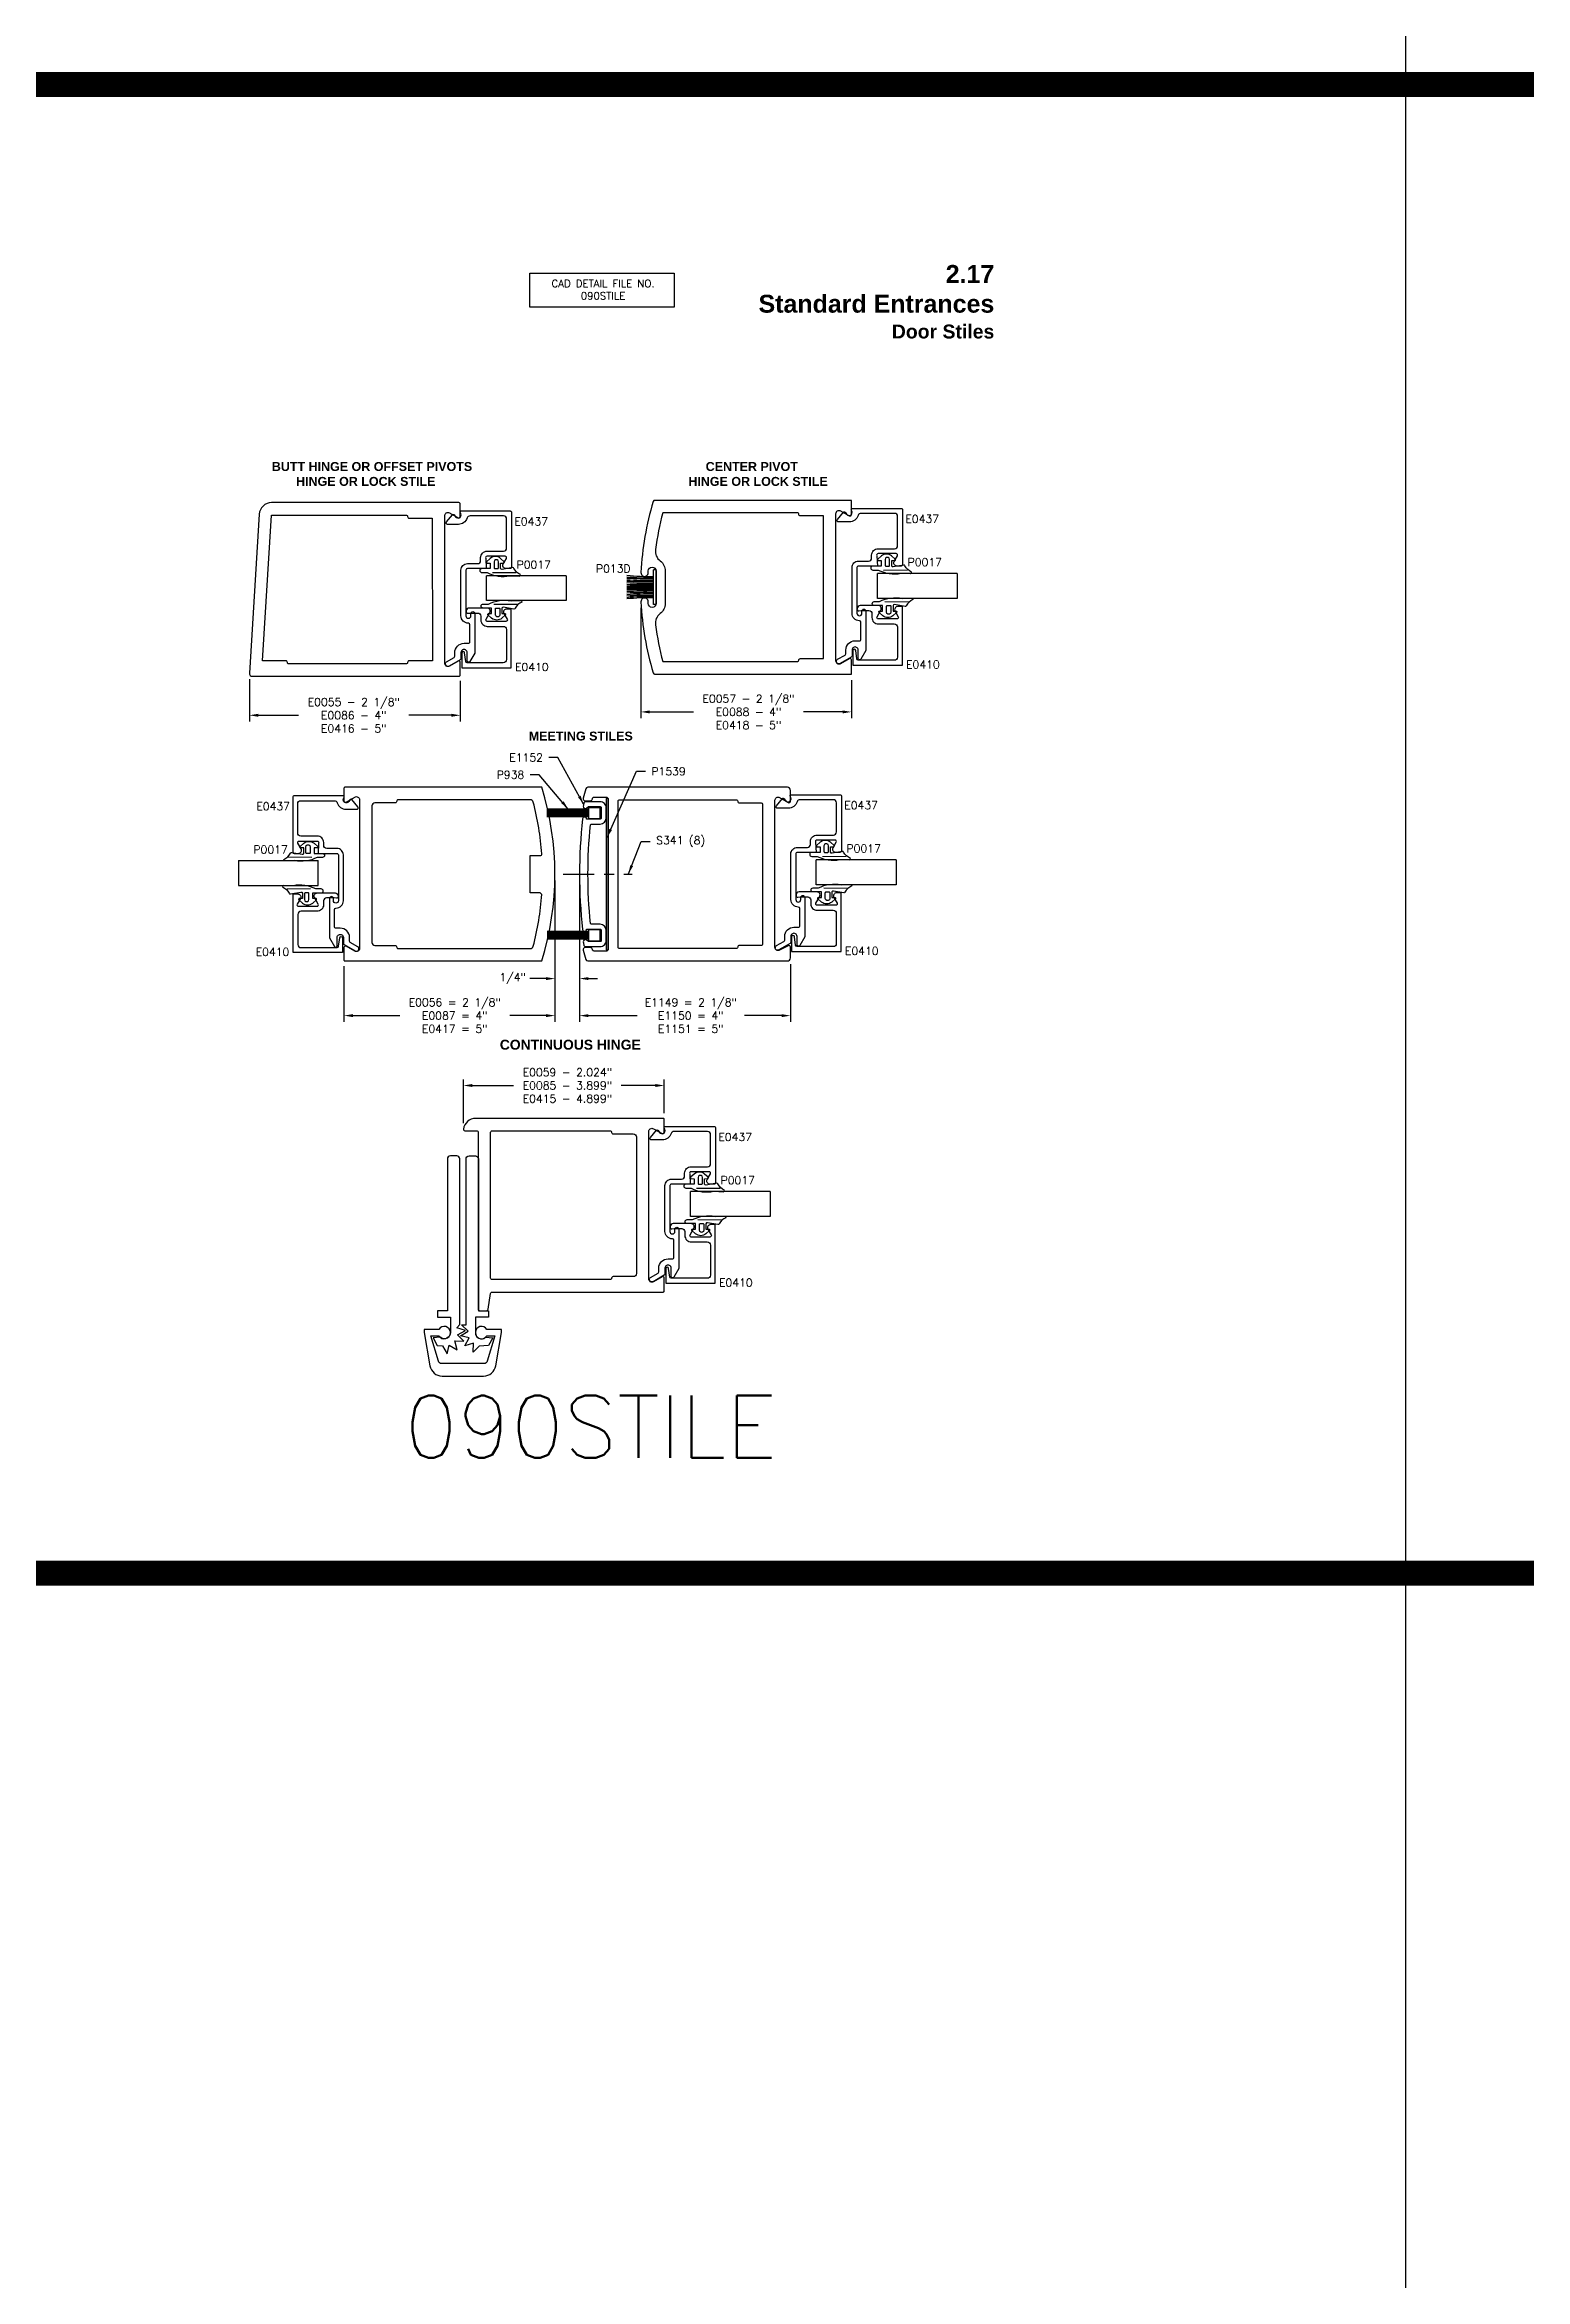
# Model space of a CAD drawing. Extents: x 0 to 130, y 0 to 90.
# Drawn here: x 93.2 to 108.12, y 22.76 to 45.28 of the extents above; entities that cross this region are included whole.
import ezdxf

# ---------------------------------------------------------------- set-up
doc = ezdxf.new("R2010")
doc.units = 0
doc.header["$MEASUREMENT"] = 0
doc.header["$PDMODE"] = 3
doc.linetypes.add('CENTER', pattern=[2, 1.25, -0.25, 0.25, -0.25])
doc.layers.get('0').update_dxf_attribs({"linetype": 'CONTINUOUS'})
doc.layers.get('DEFPOINTS').update_dxf_attribs({"linetype": 'CONTINUOUS'})
for name, color, linetype in [('R-ANNO-DIMS', 3, 'CONTINUOUS'), ('R-ANNO-TEXT', 6, 'CONTINUOUS'), ('R-DET1', 4, 'CONTINUOUS'), ('R-DET2', 2, 'CONTINUOUS'), ('R-DET3', 5, 'CONTINUOUS'), ('R-OTLN', 1, 'CONTINUOUS'), ('R-PAT1', 5, 'CONTINUOUS'), ('TITLE', 7, 'CONTINUOUS')]:
    doc.layers.add(name, color=color, linetype=linetype)
doc.styles.get("Standard").update_dxf_attribs({"font": 'simplex'})
doc.dimstyles.new('1X', dxfattribs={"dimscale": 0, "dimtxt": 0.08, "dimasz": 0.09, "dimexe": 0.062, "dimexo": 0.062, "dimgap": 0.045, "dimtad": 0, "dimdec": 4, "dimzin": 4, "dimtxsty": 'STANDARD', "dimcen": 0, "dimazin": 3, "dimtp": 0.02, "dimtfac": 1, "dimtdec": 4, "dimtofl": 0, "dimtmove": 0, "dimatfit": 3, "dimtolj": 1, "dimtzin": 4})

# ---------------------------------------------------------------- blocks, each defined once
blk = doc.blocks.new('*D121')
at = {"layer": 'DEFPOINTS', "color": 0}
for p in [(95.262, 38.948), (97.387, 38.931), (97.387, 38.523)]:
    blk.add_point(p, dxfattribs=at)
at = {"layer": 'R-ANNO-DIMS', "color": 0}
for p, q in [((95.262, 38.886), (95.262, 38.461)), ((97.387, 38.869), (97.387, 38.461)), ((95.352, 38.523), (95.758, 38.523)), ((97.297, 38.523), (96.869, 38.523))]:
    blk.add_line(p, q, dxfattribs=at)
for points in [[(95.352, 38.538), (95.352, 38.508), (95.262, 38.523)], [(97.297, 38.538), (97.297, 38.508), (97.387, 38.523)]]:
    blk.add_solid(points, dxfattribs=at)
at = {"layer": 'R-ANNO-DIMS', "color": 0, "insert": (96.314, 38.523), "char_height": 0.08, "attachment_point": 5}
blk.add_mtext('\\A1;E0055 - 2 1/8"\\PE0086 - 4"\\PE0416 - 5"', dxfattribs=at)
blk = doc.blocks.new('*D122')
at = {"layer": 'DEFPOINTS', "color": 0}
for p in [(97.418, 34.793), (99.442, 34.452), (97.418, 34.352)]:
    blk.add_point(p, dxfattribs=at)
at = {"layer": 'R-ANNO-DIMS', "color": 0}
for p, q in [((97.418, 34.414), (97.418, 34.855)), ((97.508, 34.793), (97.924, 34.793)), ((99.352, 34.793), (99.009, 34.793)), ((99.442, 34.514), (99.442, 34.855))]:
    blk.add_line(p, q, dxfattribs=at)
for points in [[(97.508, 34.808), (97.508, 34.778), (97.418, 34.793)], [(99.352, 34.808), (99.352, 34.778), (99.442, 34.793)]]:
    blk.add_solid(points, dxfattribs=at)
at = {"layer": 'R-ANNO-DIMS', "color": 0, "insert": (98.466, 34.793), "char_height": 0.08, "attachment_point": 5}
blk.add_mtext('\\A1;E0059 - 2.024"\\PE0085 - 3.899"\\PE0415 - 4.899"', dxfattribs=at)
blk = doc.blocks.new('*D123')
at = {"layer": 'DEFPOINTS', "color": 0}
for p in [(99.206, 39.667), (101.328, 38.939), (101.328, 38.557)]:
    blk.add_point(p, dxfattribs=at)
at = {"layer": 'R-ANNO-DIMS', "color": 0}
for p, q in [((99.206, 39.605), (99.206, 38.495)), ((101.328, 38.877), (101.328, 38.495)), ((99.296, 38.557), (99.735, 38.557)), ((101.238, 38.557), (100.846, 38.557))]:
    blk.add_line(p, q, dxfattribs=at)
for points in [[(99.296, 38.572), (99.296, 38.542), (99.206, 38.557)], [(101.238, 38.572), (101.238, 38.542), (101.328, 38.557)]]:
    blk.add_solid(points, dxfattribs=at)
at = {"layer": 'R-ANNO-DIMS', "color": 0, "insert": (100.291, 38.557), "char_height": 0.08, "attachment_point": 5}
blk.add_mtext('\\A1;E0057 - 2 1/8"\\PE0088 - 4"\\PE0418 - 5"', dxfattribs=at)
blk = doc.blocks.new('PILE')
for p, q in [((-14.032, 6.186), (-14.45, 6.186)), ((-14.032, 6.176), (-14.45, 6.176)), ((-14.032, 6.166), (-14.45, 6.166)), ((-14.032, 6.156), (-14.45, 6.156)), ((-14.032, 6.146), (-14.45, 6.146)), ((-14.032, 6.136), (-14.45, 6.136)), ((-14.032, 6.126), (-14.45, 6.126)), ((-14.032, 6.116), (-14.45, 6.116)), ((-14.032, 6.106), (-14.45, 6.106)), ((-14.032, 6.089), (-14.032, 6.203)), ((-14.032, 6.203), (-13.918, 6.203)), ((-14.032, 6.089), (-13.918, 6.089)), ((-13.918, 6.089), (-13.918, 6.203))]:
    blk.add_line(p, q)
blk = doc.blocks.new('*D124')
at = {"layer": 'DEFPOINTS', "color": 0}
for p in [(98.588, 36.922), (100.713, 36.078), (98.588, 35.497)]:
    blk.add_point(p, dxfattribs=at)
at = {"layer": 'R-ANNO-DIMS', "color": 0}
for p, q in [((98.588, 36.86), (98.588, 35.435)), ((100.713, 36.016), (100.713, 35.435)), ((98.678, 35.497), (99.169, 35.497)), ((100.623, 35.497), (100.249, 35.497))]:
    blk.add_line(p, q, dxfattribs=at)
for points in [[(98.678, 35.512), (98.678, 35.482), (98.588, 35.497)], [(100.623, 35.512), (100.623, 35.482), (100.713, 35.497)]]:
    blk.add_solid(points, dxfattribs=at)
at = {"layer": 'R-ANNO-DIMS', "color": 0, "insert": (99.709, 35.497), "char_height": 0.08, "attachment_point": 5}
blk.add_mtext('\\A1;E1149 = 2 1/8"\\PE1150 = 4"\\PE1151 = 5"', dxfattribs=at)
blk = doc.blocks.new('*D125')
at = {"layer": 'DEFPOINTS', "color": 0}
for p in [(98.34, 36.922), (96.215, 36.057), (98.34, 35.497)]:
    blk.add_point(p, dxfattribs=at)
at = {"layer": 'R-ANNO-DIMS', "color": 0}
for p, q in [((98.34, 36.86), (98.34, 35.435)), ((96.215, 35.995), (96.215, 35.435)), ((96.305, 35.497), (96.776, 35.497)), ((98.25, 35.497), (97.887, 35.497))]:
    blk.add_line(p, q, dxfattribs=at)
for points in [[(96.305, 35.512), (96.305, 35.482), (96.215, 35.497)], [(98.25, 35.512), (98.25, 35.482), (98.34, 35.497)]]:
    blk.add_solid(points, dxfattribs=at)
at = {"layer": 'R-ANNO-DIMS', "color": 0, "insert": (97.331, 35.497), "char_height": 0.08, "attachment_point": 5}
blk.add_mtext('\\A1;E0056 = 2 1/8"\\PE0087 = 4"\\PE0417 = 5"', dxfattribs=at)
blk = doc.blocks.new('*D126')
at = {"layer": 'DEFPOINTS', "color": 0}
for p in [(98.34, 36.922), (98.588, 36.922), (98.34, 35.87)]:
    blk.add_point(p, dxfattribs=at)
at = {"layer": 'R-ANNO-DIMS', "color": 0}
for p, q in [((98.34, 36.86), (98.34, 35.808)), ((98.588, 36.86), (98.588, 35.808)), ((98.25, 35.87), (98.086, 35.87)), ((98.678, 35.87), (98.768, 35.87))]:
    blk.add_line(p, q, dxfattribs=at)
for points in [[(98.25, 35.885), (98.25, 35.855), (98.34, 35.87)], [(98.678, 35.885), (98.678, 35.855), (98.588, 35.87)]]:
    blk.add_solid(points, dxfattribs=at)
at = {"layer": 'R-ANNO-DIMS', "color": 0, "insert": (97.915, 35.87), "char_height": 0.08, "attachment_point": 5}
blk.add_mtext('\\A1;1/4"', dxfattribs=at)
blk = doc.blocks.new('HINGE')
at = {"layer": 'R-DET3'}
for points in [[(-0.55, -0.213), (-0.527, -0.125), (-0.449, -0.172), (-0.473, -0.084), (-0.382, -0.087), (-0.445, -0.021), (-0.364, 0.021), (-0.452, 0.047), (-0.422, 0.081), (-0.422, 1.75, 0.414214), (-0.453, 1.781), (-0.516, 1.781, 0.414214), (-0.547, 1.75), (-0.547, 0.219), (-0.647, 0.219), (-0.647, 0.156), (-0.516, 0.156), (-0.516, 0, -0.642637), (-0.619, -0.047), (-0.691, -0.052), (-0.649, -0.13), (-0.595, -0.134)], [(-0.327, -0.053), (-0.415, -0.032), (-0.337, 0.014), (-0.404, 0.077), (-0.359, 0.078), (-0.359, 1.75, -0.414214), (-0.328, 1.781), (-0.265, 1.781, -0.414214), (-0.234, 1.75), (-0.234, 0.219), (-0.134, 0.219), (-0.134, 0.156), (-0.265, 0.156), (-0.265, 0, 0.642637), (-0.162, -0.047), (-0.09, -0.052), (-0.132, -0.13), (-0.225, -0.137), (-0.286, -0.198), (-0.285, -0.107), (-0.372, -0.132)], [(-0.182, -0.438, 0.36397), (-0.059, -0.334), (0, 0), (0, 0.031), (-0.148, 0.031, 3.766779), (-0.148, -0.031), (-0.067, -0.031), (-0.145, -0.287, -0.36397), (-0.176, -0.312), (-0.605, -0.312, -0.36397), (-0.636, -0.287), (-0.714, -0.031), (-0.633, -0.031, 3.766779), (-0.633, 0.031), (-0.781, 0.031), (-0.781, 0), (-0.722, -0.334, 0.36397), (-0.599, -0.438)]]:
    blk.add_lwpolyline(points, format="xyb", close=True, dxfattribs=at)
blk = doc.blocks.new('S')
at = {"layer": 'R-DET2'}
for p, q in [((4.542, 7.201), (4.542, 8.004)), ((4.542, 8.004), (4.792, 8.004)), ((4.792, 7.201), (4.792, 8.004)), ((4.792, 7.201), (4.542, 7.201))]:
    blk.add_line(p, q, dxfattribs=at)
blk = doc.blocks.new('GLASS')
at = {"layer": 'R-DET2'}
blk.add_blockref('S', (-4.542, -7.201), dxfattribs=at)
blk = doc.blocks.new('QUARTER_INCH_GLASS')
at = {"layer": 'R-DET2'}
blk.add_blockref('GLASS', (0, 0), dxfattribs=at)
blk = doc.blocks.new('1-4_P0017')
at = {"layer": 'R-DET2'}
for points in [[(-0.127, 0.093), (-0.131, 0.191, -0.280474), (-0.115, 0.201, 0.169063), (-0.053, 0.132, -0.378809), (-0.045, 0.121), (-0.064, 0.016, 0.346242), (-0.054, 0), (0, 0), (0.001, 0.03, -0.608656), (0.014, 0.036), (0.047, -0.001, -0.378617), (0.047, -0.104), (0.014, -0.141, -0.608656), (0.001, -0.135), (0, -0.105), (-0.055, -0.105), (-0.055, -0.19, -1), (-0.095, -0.19), (-0.095, -0.135, -0.175364)], [(0.032, -0.051, -0.341999), (0.012, -0.066), (-0.047, -0.066, -0.414214), (-0.055, -0.058), (-0.055, -0.029, -0.414214), (-0.047, -0.021), (0.012, -0.021, -0.341999), (0.032, -0.036, -0.127017)]]:
    blk.add_lwpolyline(points, format="xyb", close=True, dxfattribs=at)
blk.add_lwpolyline([(-0.095, -0.082), (-0.094, 0.158)], dxfattribs=at)
blk = doc.blocks.new('P013D')
at = {"layer": 'R-DET2'}
for p, q in [((99.794, 80.417), (99.794, 80.767)), ((99.819, 80.767), (99.794, 80.767)), ((99.819, 80.417), (99.819, 80.767)), ((99.794, 80.592), (99.523, 80.592)), ((99.819, 80.417), (99.794, 80.417))]:
    blk.add_line(p, q, dxfattribs=at)
for centre, radius, start, end in [((99.737, 82.669), 1.969, 263.7672, 271.6641), ((99.737, 82.655), 1.969, 263.7672, 271.6641), ((99.724, 83.337), 2.661, 265.6666, 271.5038), ((99.724, 83.321), 2.661, 265.6666, 271.5038), ((99.713, 84.3), 3.652, 267.018, 271.2698), ((99.713, 84.285), 3.652, 267.018, 271.2698), ((99.668, 85.506), 4.887, 268.3019, 271.4785), ((99.656, 89.35), 8.744, 269.1302, 270.9054), ((99.656, 71.835), 8.744, 89.0946, 90.8698), ((99.668, 75.679), 4.887, 88.5215, 91.6981), ((99.713, 76.9), 3.652, 88.7302, 92.982), ((99.713, 76.885), 3.652, 88.7302, 92.982), ((99.724, 77.863), 2.661, 88.4962, 94.3334), ((99.724, 77.848), 2.661, 88.4962, 94.3334), ((99.737, 78.529), 1.969, 88.3359, 96.2328), ((99.737, 78.516), 1.969, 88.3359, 96.2328)]:
    blk.add_arc(centre, radius, start, end, dxfattribs=at)

msp = doc.modelspace()

# ---------------------------------------------------------------- linework, layer by layer
at = {"layer": 'R-ANNO-TEXT'}
msp.add_lwpolyline([(98.0884556, 42.9763397), (99.5399355, 42.9763397), (99.5399355, 42.6342768), (98.0884556, 42.6342768)], close=True, dxfattribs=at)
at = {"layer": 'R-DET1'}
for points in [[(97.3934701, 39.5253478), (97.3934701, 39.9863516, -0.4142135624), (97.4584701, 40.0513516), (97.5604831, 40.0513516, 0.4142135624), (97.5914831, 40.0823516), (97.5914831, 40.1113516, -0.4142135624), (97.6564831, 40.1763516), (97.8224691, 40.1763516, 0.4142135624), (97.8534691, 40.2073516), (97.8534691, 40.5013466, 0.4142135624), (97.8224691, 40.5323466), (97.4854288, 40.5323466, 0.3256627349), (97.4559204, 40.5108469, -0.3256627349), (97.3673952, 40.4463476), (97.2590155, 40.4463476, -0.6370702608), (97.2475248, 40.4709894), (97.3084779, 40.5436305, -0.4779725156), (97.3240384, 40.5433336), (97.3396193, 40.5232569, 0.8690679817), (97.3928955, 40.553768), (97.3869522, 40.5686383, -0.5305087646), (97.396238, 40.5823496), (97.8884721, 40.5823496, -0.4142135624), (97.9034721, 40.5673496), (97.9034721, 40.0163476, -0.4142135624), (97.8884721, 40.0013476), (97.8459748, 40.0013476, -0.5773590294), (97.8191284, 40.0478483), (97.8514613, 40.1038473, 0.5773590294), (97.8384712, 40.1263476), (97.6564841, 40.1263476, 0.5773411719), (97.6434935, 40.103848), (97.6489765, 40.0013476), (97.4584691, 40.0013476, 0.4142135624), (97.4434691, 39.9863476), (97.4434691, 39.5253502, 1), (97.4934721, 39.5253502), (97.4934721, 39.5473533, -1), (97.5334691, 39.5473533), (97.5334691, 39.1503502), (97.4834606, 39.0637309, -0.7673308308), (97.4554701, 39.0712308), (97.4554701, 39.1548809, 1.0057039516), (97.3934721, 39.1552325), (97.3934701, 39.0962322, -0.2679461651), (97.3859697, 39.0832422), (97.2739673, 39.0185811, -0.9999753426), (97.2489686, 39.0618798), (97.3239705, 39.1051847, 0.2679423533), (97.3314701, 39.1181749), (97.3314701, 39.1552353, -0.4142135624), (97.4244701, 39.2482353), (97.4684701, 39.2482353, 0.4142135624), (97.4834701, 39.2632347), (97.4834701, 39.4353487, 0.4142119352), (97.4684702, 39.4503487, -0.4142119352), (97.3934691, 39.5253502)], [(101.3331447, 39.5504324), (101.3331447, 40.0114362, -0.4142135624), (101.3981447, 40.0764362), (101.5001577, 40.0764362, 0.4142135624), (101.5311577, 40.1074362), (101.5311577, 40.1364362, -0.4142135624), (101.5961577, 40.2014362), (101.7621437, 40.2014362, 0.4142135624), (101.7931437, 40.2324362), (101.7931437, 40.5264312, 0.4142135624), (101.7621437, 40.5574312), (101.4251033, 40.5574312, 0.3256627349), (101.3955949, 40.5359315, -0.3256627349), (101.3070697, 40.4714322), (101.19869, 40.4714322, -0.6370702608), (101.1871994, 40.496074), (101.2481524, 40.5687151, -0.4779725156), (101.2637129, 40.5684182), (101.2792939, 40.5483415, 0.8690679817), (101.33257, 40.5788526), (101.3266268, 40.5937229, -0.5305087646), (101.3359126, 40.6074342), (101.8281467, 40.6074342, -0.4142135624), (101.8431467, 40.5924342), (101.8431467, 40.0414322, -0.4142135624), (101.8281467, 40.0264322), (101.7856493, 40.0264322, -0.5773590294), (101.7588029, 40.0729329), (101.7911359, 40.1289319, 0.5773590294), (101.7781457, 40.1514322), (101.5961586, 40.1514322, 0.5773411719), (101.5831681, 40.1289326), (101.588651, 40.0264322), (101.3981437, 40.0264322, 0.4142135624), (101.3831437, 40.0114322), (101.3831437, 39.5504348, 1), (101.4331467, 39.5504348), (101.4331467, 39.5724379, -1), (101.4731437, 39.5724379), (101.4731437, 39.1754348), (101.4231351, 39.0888155, -0.7673308308), (101.3951447, 39.0963154), (101.3951447, 39.1799655, 1.0057039516), (101.3331467, 39.1803171), (101.3331446, 39.1213168, -0.2679461651), (101.3256443, 39.1083268), (101.2136418, 39.0436657, -0.9999753426), (101.1886432, 39.0869644), (101.263645, 39.1302693, 0.2679423533), (101.2711447, 39.1432595), (101.2711447, 39.1803199, -0.4142135624), (101.3641447, 39.2733199), (101.4081447, 39.2733199, 0.4142135624), (101.4231447, 39.2883193), (101.4231447, 39.4604333, 0.4142119352), (101.4081448, 39.4754333, -0.4142119352), (101.3331437, 39.5504348)], [(101.3855506, 39.5902582, 0.4559911352), (101.402651, 39.5754062), (101.4255505, 39.5786422), (101.5025893, 39.5786442, -0.4142135624), (101.5335893, 39.5476442), (101.5335891, 39.5088322, 0.4157347224), (101.5987374, 39.4436432), (101.7595506, 39.4436422, -0.4142135624), (101.7905506, 39.4126422), (101.7905506, 39.1086452, -0.4142135624), (101.7595506, 39.0776452), (101.395844, 39.0776422, -0.3788668862), (101.3809558, 39.0908142), (101.3704384, 39.1764712, 0.9407073484), (101.3405504, 39.1746432), (101.3405505, 39.0276442), (101.8405505, 39.0276442), (101.8405505, 39.6186436), (101.7932439, 39.6186452, 0.5773503096), (101.7663971, 39.5721452), (101.7987289, 39.5161432, -0.5773499476), (101.7857385, 39.4936432), (101.598589, 39.4936432, -0.5773500587), (101.5855986, 39.5161432), (101.6237038, 39.5821432, 0.5773539269), (101.5968571, 39.6286437), (101.4165507, 39.6286436, 0.4142112814), (101.3855506, 39.5976436), (101.3855506, 39.5902582)], [(97.445876, 39.5651736, 0.4559911352), (97.4629764, 39.5503216), (97.4858759, 39.5535576), (97.5629147, 39.5535596, -0.4142135624), (97.5939147, 39.5225596), (97.5939145, 39.4837476, 0.4157347224), (97.6590628, 39.4185586), (97.8198761, 39.4185576, -0.4142135624), (97.8508761, 39.3875576), (97.8508761, 39.0835606, -0.4142135624), (97.8198761, 39.0525606), (97.4561694, 39.0525576, -0.3788668862), (97.4412812, 39.0657296), (97.4307638, 39.1513866, 0.9407073484), (97.4008758, 39.1495586), (97.4008759, 39.0025596), (97.9008759, 39.0025596), (97.9008759, 39.593559), (97.8535694, 39.5935606, 0.5773503096), (97.8267226, 39.5470606), (97.8590543, 39.4910586, -0.5773499476), (97.846064, 39.4685586), (97.6589144, 39.4685586, -0.5773500587), (97.645924, 39.4910586), (97.6840292, 39.5570586, 0.5773539269), (97.6571825, 39.6035591), (97.4768761, 39.603559, 0.4142112814), (97.445876, 39.572559), (97.445876, 39.5651736)], [(96.2088573, 36.6550916), (96.2088573, 37.1160955, 0.4142135624), (96.1438573, 37.1810955), (96.0418443, 37.1810955, -0.4142135624), (96.0108443, 37.2120955), (96.0108443, 37.2410955, 0.4142135624), (95.9458443, 37.3060955), (95.7798583, 37.3060955, -0.4142135624), (95.7488583, 37.3370955), (95.7488583, 37.6310905, -0.4142135624), (95.7798583, 37.6620905), (96.1168987, 37.6620905, -0.3256627349), (96.146407, 37.6405907, 0.3256627349), (96.2349322, 37.5760915), (96.3433119, 37.5760915, 0.6370702608), (96.3548026, 37.6007333), (96.2938495, 37.6733743, 0.4779725156), (96.278289, 37.6730774), (96.2627081, 37.6530007, -0.8690679817), (96.2094319, 37.6835118), (96.2153752, 37.6983821, 0.5305087646), (96.2060894, 37.7120935), (95.7138553, 37.7120935, 0.4142135624), (95.6988553, 37.6970935), (95.6988553, 37.1460915, 0.4142135624), (95.7138553, 37.1310915), (95.7563526, 37.1310915, 0.5773590294), (95.783199, 37.1775922), (95.7508661, 37.2335911, -0.5773590294), (95.7638562, 37.2560915), (95.9458433, 37.2560915, -0.5773411719), (95.9588339, 37.2335918), (95.9533509, 37.1310915), (96.1438583, 37.1310915, -0.4142135624), (96.1588583, 37.1160915), (96.1588583, 36.6550941, -1), (96.1088553, 36.6550941), (96.1088553, 36.6770972, 1), (96.0688583, 36.6770972), (96.0688583, 36.2800941), (96.1188668, 36.1934748, 0.7673308308), (96.1468573, 36.2009746), (96.1468573, 36.2846247, -1.0057039516), (96.2088553, 36.2849764), (96.2088573, 36.2259761, 0.2679461651), (96.2163577, 36.212986), (96.3283602, 36.1483249, 0.9999753426), (96.3533588, 36.1916237), (96.2783569, 36.2349285, -0.2679423533), (96.2708573, 36.2479187), (96.2708573, 36.2849792, 0.4142135624), (96.1778573, 36.3779792), (96.1338573, 36.3779792, -0.4142135624), (96.1188573, 36.3929786), (96.1188573, 36.5650926, -0.4142119352), (96.1338572, 36.5800926, 0.4142119352), (96.2088583, 36.6550941)], [(100.7170019, 36.6653584), (100.7170019, 37.1263623, -0.4142135624), (100.7820019, 37.1913623), (100.8840149, 37.1913623, 0.4142135624), (100.9150149, 37.2223623), (100.9150149, 37.2513623, -0.4142135624), (100.9800149, 37.3163623), (101.1460009, 37.3163623, 0.4142135624), (101.1770009, 37.3473623), (101.1770009, 37.6413573, 0.4142135624), (101.1460009, 37.6723573), (100.8089605, 37.6723573, 0.3256627349), (100.7794521, 37.6508575, -0.3256627349), (100.6909269, 37.5863583), (100.5825472, 37.5863583, -0.6370702608), (100.5710566, 37.6110001), (100.6320096, 37.6836411, -0.4779725156), (100.6475701, 37.6833442), (100.6631511, 37.6632675, 0.8690679817), (100.7164272, 37.6937787), (100.7104839, 37.708649, -0.5305087646), (100.7197698, 37.7223603), (101.2120039, 37.7223603, -0.4142135624), (101.2270039, 37.7073603), (101.2270039, 37.1563583, -0.4142135624), (101.2120039, 37.1413583), (101.1695065, 37.1413583, -0.5773590294), (101.1426601, 37.187859), (101.1749931, 37.2438579, 0.5773590294), (101.1620029, 37.2663583), (100.9800158, 37.2663583, 0.5773411719), (100.9670252, 37.2438586), (100.9725082, 37.1413583), (100.7820009, 37.1413583, 0.4142135624), (100.7670009, 37.1263583), (100.7670009, 36.6653609, 1), (100.8170039, 36.6653609), (100.8170039, 36.687364, -1), (100.8570009, 36.687364), (100.8570009, 36.2903609), (100.8069923, 36.2037416, -0.7673308308), (100.7790019, 36.2112415), (100.7790019, 36.2948915, 1.0057039516), (100.7170039, 36.2952432), (100.7170018, 36.2362429, -0.2679461651), (100.7095015, 36.2232529), (100.597499, 36.1585917, -0.9999753426), (100.5725004, 36.2018905), (100.6475022, 36.2451954, 0.2679423533), (100.6550019, 36.2581856), (100.6550019, 36.295246, -0.4142135624), (100.7480019, 36.388246), (100.7920019, 36.388246, 0.4142135624), (100.8070019, 36.4032454), (100.8070019, 36.5753594, 0.4142119352), (100.792002, 36.5903594, -0.4142119352), (100.7170009, 36.6653609)], [(96.1564514, 36.6949174, -0.4559911352), (96.139351, 36.6800654), (96.1164515, 36.6833014), (96.0394127, 36.6833034, 0.4142135624), (96.0084127, 36.6523034), (96.0084129, 36.6134914, -0.4157347224), (95.9432646, 36.5483024), (95.7824513, 36.5483014, 0.4142135624), (95.7514513, 36.5173014), (95.7514513, 36.2133044, 0.4142135624), (95.7824513, 36.1823044), (96.146158, 36.1823014, 0.3788668862), (96.1610462, 36.1954734), (96.1715636, 36.2811304, -0.9407073484), (96.2014516, 36.2793024), (96.2014515, 36.1323034), (95.7014515, 36.1323034), (95.7014515, 36.7233028), (95.748758, 36.7233044, -0.5773503096), (95.7756048, 36.6768044), (95.7432731, 36.6208024, 0.5773499476), (95.7562634, 36.5983024), (95.943413, 36.5983024, 0.5773500587), (95.9564034, 36.6208024), (95.9182982, 36.6868025, -0.5773539269), (95.9451449, 36.7333029), (96.1254513, 36.7333028, -0.4142112814), (96.1564514, 36.7023028), (96.1564514, 36.6949174)], [(100.7694078, 36.7051842, 0.4559911352), (100.7865082, 36.6903322), (100.8094077, 36.6935682), (100.8864465, 36.6935702, -0.4142135624), (100.9174465, 36.6625702), (100.9174463, 36.6237582, 0.4157347224), (100.9825946, 36.5585692), (101.1434078, 36.5585682, -0.4142135624), (101.1744078, 36.5275682), (101.1744078, 36.2235712, -0.4142135624), (101.1434078, 36.1925712), (100.7797012, 36.1925682, -0.3788668862), (100.764813, 36.2057402), (100.7542956, 36.2913972, 0.9407073484), (100.7244076, 36.2895692), (100.7244077, 36.1425702), (101.2244077, 36.1425702), (101.2244077, 36.7335696), (101.1771011, 36.7335712, 0.5773503096), (101.1502543, 36.6870712), (101.1825861, 36.6310692, -0.5773499476), (101.1695957, 36.6085692), (100.9824462, 36.6085692, -0.5773500587), (100.9694558, 36.6310692), (101.007561, 36.6970693, 0.5773539269), (100.9807143, 36.7435697), (100.8004079, 36.7435696, 0.4142112814), (100.7694078, 36.7125696), (100.7694078, 36.7051842)], [(99.4487044, 33.3230968), (99.4487044, 33.7841006, -0.4142135624), (99.5137044, 33.8491006), (99.6157174, 33.8491006, 0.4142135624), (99.6467174, 33.8801006), (99.6467174, 33.9091006, -0.4142135624), (99.7117174, 33.9741006), (99.8777034, 33.9741006, 0.4142135624), (99.9087034, 34.0051006), (99.9087034, 34.2990956, 0.4142135624), (99.8777034, 34.3300956), (99.540663, 34.3300956, 0.3256627349), (99.5111546, 34.3085959, -0.3256627349), (99.4226295, 34.2440966), (99.3142498, 34.2440966, -0.6370702608), (99.3027591, 34.2687384), (99.3637122, 34.3413795, -0.4779725156), (99.3792727, 34.3410826), (99.3948536, 34.3210059, 0.8690679817), (99.4481298, 34.351517), (99.4421865, 34.3663873, -0.5305087646), (99.4514723, 34.3800986), (99.9437064, 34.3800986, -0.4142135624), (99.9587064, 34.3650986), (99.9587064, 33.8140966, -0.4142135624), (99.9437064, 33.7990966), (99.901209, 33.7990966, -0.5773590294), (99.8743627, 33.8455973), (99.9066956, 33.9015963, 0.5773590294), (99.8937055, 33.9240966), (99.7117184, 33.9240966, 0.5773411719), (99.6987278, 33.901597), (99.7042108, 33.7990966), (99.5137034, 33.7990966, 0.4142135624), (99.4987034, 33.7840966), (99.4987034, 33.3230992, 1), (99.5487064, 33.3230992), (99.5487064, 33.3451023, -1), (99.5887034, 33.3451023), (99.5887034, 32.9480992), (99.5386949, 32.8614799, -0.7673308308), (99.5107044, 32.8689798), (99.5107044, 32.9526299, 1.0057039516), (99.4487064, 32.9529815), (99.4487043, 32.8939812, -0.2679461651), (99.441204, 32.8809912), (99.3292015, 32.8163301, -0.9999753426), (99.3042029, 32.8596288), (99.3792047, 32.9029337, 0.2679423533), (99.3867044, 32.9159239), (99.3867044, 32.9529843, -0.4142135624), (99.4797044, 33.0459843), (99.5237044, 33.0459843, 0.4142135624), (99.5387044, 33.0609837), (99.5387044, 33.2330977, 0.4142119352), (99.5237045, 33.2480977, -0.4142119352), (99.4487034, 33.3230992)], [(99.5011103, 33.3629226, 0.4559911352), (99.5182107, 33.3480706), (99.5411102, 33.3513066), (99.618149, 33.3513086, -0.4142135624), (99.649149, 33.3203086), (99.6491488, 33.2814966, 0.4157347224), (99.7142971, 33.2163076), (99.8751103, 33.2163066, -0.4142135624), (99.9061103, 33.1853066), (99.9061103, 32.8813096, -0.4142135624), (99.8751103, 32.8503096), (99.5114037, 32.8503066, -0.3788668862), (99.4965155, 32.8634786), (99.4859981, 32.9491356, 0.9407073484), (99.4561101, 32.9473076), (99.4561102, 32.8003086), (99.9561102, 32.8003086), (99.9561102, 33.391308), (99.9088037, 33.3913096, 0.5773503096), (99.8819569, 33.3448096), (99.9142886, 33.2888076, -0.5773499476), (99.9012982, 33.2663076), (99.7141487, 33.2663076, -0.5773500587), (99.7011583, 33.2888076), (99.7392635, 33.3548076, 0.5773539269), (99.7124168, 33.4013081), (99.5321104, 33.401308, 0.4142112814), (99.5011103, 33.370308), (99.5011103, 33.3629226)]]:
    msp.add_lwpolyline(points, format="xyb", dxfattribs=at)
msp.add_lwpolyline([(98.8069693, 37.4873607, -0.4142135624), (98.7969693, 37.4773607), (98.659727, 37.4773607, 0.9055453567), (98.6186198, 37.4801505, 0.0545014336), (98.6186198, 36.3645699, 0.9055453567), (98.659727, 36.3673596), (98.7969693, 36.3673596, -0.4142135624), (98.8069693, 36.3573596), (98.8069693, 36.2523596, -0.4142135624), (98.7969693, 36.2423596), (98.6769685, 36.2423596), (98.6573254, 36.2580049, 0.6911328559), (98.6251745, 36.2388636, 0.0029060989), (98.6314705, 36.2045657, 0.3603436511), (98.646208, 36.1923596), (98.7944693, 36.1923596, 0.4142135624), (98.8569693, 36.2548596), (98.8569693, 36.3548602, 0.4142065571), (98.7944708, 36.4173602), (98.7075985, 36.4173622, -0.3856643378), (98.6976472, 36.4263796, -0.0492513871), (98.6976472, 37.4183407, -0.3856643378), (98.7075985, 37.4273581), (98.7944708, 37.4273602, 0.4142065571), (98.8569693, 37.4898602), (98.8569693, 37.5898607, 0.4142135624), (98.7944693, 37.6523607), (98.646208, 37.6523607, 0.3603436511), (98.6314705, 37.6401546, 0.0029060989), (98.6251745, 37.6058567, 0.6911328559), (98.6573254, 37.5867154), (98.6769685, 37.6023607), (98.7969693, 37.6023607, -0.4142135624), (98.8069693, 37.5923607)], format="xyb", close=True, dxfattribs=at)
at = {"layer": 'R-DET3'}
msp.add_lwpolyline([(98.8569693, 37.6833604), (98.8569693, 36.1613599), (98.8769693, 36.1613599), (98.8769693, 37.6833604)], close=True, dxfattribs=at)
at = {"layer": 'R-OTLN'}
for points in [[(97.2770915, 40.5617447), (97.3639735, 40.5115847, 0.5803962341), (97.386591, 40.5245057), (97.3865915, 40.6505057, 0.4142135624), (97.3715915, 40.6655057), (95.486401, 40.6655057, 0.3960481196), (95.3616444, 40.5483027), (95.2616529, 38.9484394, 0.4326163158), (95.2925926, 38.9155057), (97.3715915, 38.9155056, 0.4142135624), (97.3865915, 38.9305056), (97.3865915, 39.0565069, 0.5803883129), (97.3639735, 39.0694285), (97.2770915, 39.0192679, -0.5773507397), (97.2305915, 39.0461147), (97.2305913, 40.5348977, -0.5773491268)], [(96.8555925, 39.0565055), (96.8555925, 39.0555056, -0.4142135624), (96.8405925, 39.0405056), (95.6595883, 39.0405057, -0.4142135624), (95.6445883, 39.0555057), (95.6445883, 39.0565057, 0.4142135624), (95.6295883, 39.0715057), (95.3945883, 39.0715057), (95.4864008, 40.5405057), (96.8405925, 40.5405057, -0.4142135624), (96.8555925, 40.5255057), (96.8555925, 40.5245057, 0.4142135624), (96.8705925, 40.5095057), (97.1036545, 40.5095057), (97.1055925, 39.0715058), (96.8705925, 39.0715055, 0.4142135624)], [(96.324296, 36.145577), (96.2372962, 36.1958069, 0.5773517823), (96.2147961, 36.1828165), (96.214793, 36.0573604, 0.4142209144), (96.224793, 36.0473602), (98.209393, 36.0473602, 0.1490285714), (98.209393, 37.7973602), (96.224793, 37.7973602, 0.4142209097), (96.214793, 37.7873599), (96.2147961, 37.661816, 0.5773500582), (96.2372961, 37.6488256), (96.3242961, 37.699055, -0.5773500582), (96.3707961, 37.6722082), (96.3707961, 36.1724237, -0.5773517823)], [(98.1926927, 36.7348602), (98.0897927, 36.7348602), (98.0897927, 37.1098602), (98.1926927, 37.1098602, 0.4321153771), (98.2075927, 37.1259602, 0.0463477828), (98.1213745, 37.6492079, 0.3410895638), (98.0913843, 37.6723602), (96.7607927, 37.6723602, 0.429451664), (96.7457927, 37.6568602, -0.423001409), (96.7307927, 37.6413602), (96.5267927, 37.6413602, 0.4142135624), (96.4957927, 37.6103602), (96.4957927, 36.2343602, 0.4142135624), (96.5267927, 36.2033602), (96.7307927, 36.2033602, -0.429451664), (96.7457927, 36.1878602, 0.423001409), (96.7607927, 36.1723602), (98.0913581, 36.1723602, 0.3410793902), (98.121348, 36.1955114, 0.0463569157), (98.2075927, 36.7188602), (98.2075927, 36.7188602)], [(98.6241777, 37.687553, 0.4934266382), (98.643492, 37.6623596), (98.6979361, 37.6623596, 0.3851764681), (98.7178359, 37.68036, -0.3851764681), (98.7377357, 37.6983604), (98.8569693, 37.6983604, -0.4142135624), (98.8769693, 37.6783604), (98.8769693, 36.1663599, -0.4142135624), (98.8569693, 36.1463599), (98.7377357, 36.1463599, -0.3851764681), (98.7178359, 36.1643604, 0.3851764681), (98.6979361, 36.1823608), (98.643492, 36.1823608, 0.4934266382), (98.6241777, 36.1571673, 0.0065458943), (98.6512042, 36.0616628, 0.3319245452), (98.6703755, 36.0473602), (100.6822194, 36.0473602, 0.4142136569), (100.7132195, 36.0783602), (100.7132195, 36.1883604, 0.5773449111), (100.6907195, 36.2013509), (100.6037194, 36.1571214, -0.5773502021), (100.5572195, 36.1839682), (100.5572195, 36.9228602), (100.5572195, 37.6667522), (100.5572193, 37.6667522, -0.5773491268), (100.6037195, 37.6935992), (100.6907195, 37.6433692, 0.5773640238), (100.7132195, 37.6563602), (100.7132195, 37.7663602, 0.4142135624), (100.6822195, 37.7973602), (98.6703755, 37.7973602, 0.3319245452), (98.6512042, 37.7830575, 0.0065458943)], [(100.4322196, 36.2183604, -0.4142135827), (100.4172196, 36.2033604), (100.1972195, 36.2033604, 0.4142135624), (100.1822195, 36.1883604), (100.1822195, 36.1873602, -0.4142135624), (100.1672195, 36.1723602), (98.9919693, 36.1723602, -0.4142135624), (98.9769693, 36.1873602), (98.9769693, 37.6573602, -0.4142135624), (98.9919693, 37.6723602), (100.1672195, 37.6723602, -0.4142135624), (100.1822195, 37.6573602), (100.1822195, 37.6563602, 0.4142135624), (100.1972195, 37.6413602), (100.4172195, 37.6413602, -0.414213542), (100.4322195, 37.6263602)], [(99.4417755, 32.7217216), (99.4417755, 32.8527229, 0.5773506329), (99.4192755, 32.8657133), (99.3322756, 32.8154837, -0.5773506329), (99.2857755, 32.8423305), (99.2857755, 34.3311138, -0.5773489088), (99.3322754, 34.3579607), (99.4192756, 34.3077316, 0.5773489088), (99.4417755, 34.3207216), (99.4417755, 34.4517216, 0.4142135624), (99.4317755, 34.4617216), (97.541985, 34.4617216, 0.3746931512), (97.4181527, 34.3537671, 0.4548701274), (97.4330126, 34.3367216), (97.5517766, 34.3367216, -0.4142135624), (97.5667766, 34.3217216), (97.5667766, 32.5392216, 0.4142135624), (97.5817766, 32.5242216), (97.6517766, 32.5242216, 0.4142135624), (97.6667766, 32.5392216), (97.6917766, 32.6967216, -0.4142135624), (97.7067766, 32.7117216), (99.4317755, 32.7117216, 0.4142135624)], [(99.1297755, 32.8677217), (98.9257765, 32.8677217, 0.4142135823), (98.9107766, 32.8527217), (98.9107766, 32.8517216, -0.4142135823), (98.8957766, 32.8367216), (97.7067766, 32.8367216, -0.4142135624), (97.6917766, 32.8517216), (97.6917766, 34.3217216, -0.4142135624), (97.7067766, 34.3367216), (98.8957765, 34.3367216, -0.4142135624), (98.9107765, 34.3217216), (98.9107765, 34.3207216, 0.4142135624), (98.9257765, 34.3057216), (99.1297755, 34.3057216, -0.4142135624), (99.1607755, 34.2747216), (99.1607755, 32.8987217, -0.4142135624)]]:
    msp.add_lwpolyline(points, format="xyb", close=True, dxfattribs=at)
at = {"layer": 'R-OTLN', "linetype": 'CONTINUOUS'}
msp.add_lwpolyline([(101.3278701, 39.0801127, 0.5773545033), (101.3053699, 39.093103), (101.21837, 39.0428739, -0.5773491268), (101.1718701, 39.0697207), (101.1718701, 39.8136117), (101.1718599, 40.5562257, -0.5773491268), (101.2183601, 40.5830727), (101.3053701, 40.5341217, 0.5773545033), (101.3278698, 40.5471117), (101.3278701, 40.6886127), (99.3444331, 40.6886129, 0.3309971398), (99.3300689, 40.677934, 0.0607966969), (99.2065191, 39.9616439, 1.0250135539), (99.2808664, 39.9598089), (99.2808641, 39.9776129, -1), (99.3588641, 39.9776129), (99.3588631, 39.6496129, -1), (99.2808651, 39.6496129), (99.2808651, 39.6674169, 1.0249860053), (99.2065204, 39.665582, 0.0607993034), (99.3300691, 38.9492919, 0.3309971398), (99.3444331, 38.9386131), (101.3278701, 38.9386129)], format="xyb", close=True, dxfattribs=at)
msp.add_lwpolyline([(100.8117304, 39.0946122), (101.0468691, 39.0946122), (101.0468691, 40.5326117), (100.8118711, 40.5326127, -0.4142135624), (100.7968711, 40.5476127, 0.432335664), (100.7818701, 40.5636117), (99.4274136, 40.5636119, 0.0328173133), (99.3531421, 40.1940169, 0.2711423827), (99.401954, 40.0775448, -0.235816491), (99.4518641, 39.9776099), (99.4518637, 39.6496129, -0.2358298172), (99.4019541, 39.5496809, 0.2711394702), (99.3531424, 39.433207, 0.0328172634), (99.4274142, 39.0636119), (100.7818701, 39.0636124, 0.4142135624), (100.7968701, 39.0786124, -0.4323870497), (100.8118711, 39.0946129)], format="xyb", dxfattribs=at)
at = {"layer": 'R-PAT1', "linetype": 'CENTER', "ltscale": 0.25}
msp.add_line((98.4231823, 36.9223602), (99.1192064, 36.9223602), dxfattribs=at)
at = {"layer": 'TITLE'}
msp.add_line((106.9080005, 89.8789502), (106.9080005, 14.8789502), dxfattribs=at)
at = {"layer": 'TITLE', "const_width": 0.25}
for points in [[(0.25, 44.8789502), (122.9080005, 44.8789502)], [(0.25, 29.8789502), (122.9080005, 29.8789502)]]:
    msp.add_lwpolyline(points, dxfattribs=at)

# ---------------------------------------------------------------- block references
at = {"layer": 'R-DET2', "rotation": 90}
for p in [(98.4530097, 39.6779505), (102.3926843, 39.7010482), (101.7765415, 36.8157929), (100.508244, 33.4742163)]:
    msp.add_blockref('QUARTER_INCH_GLASS', p, dxfattribs=at)
at = {"layer": 'R-DET2', "xscale": -1}
for name, p, rotation in [('PILE', (112.7095332, 43.6845669), 180), ('QUARTER_INCH_GLASS', (95.1522717, 36.809201), 270)]:
    msp.add_blockref(name, p, dxfattribs=dict(at, rotation=rotation))
at = {"layer": 'R-DET2'}
for name, p in [('PILE', (112.7126798, 30.1601534)), ('HINGE', (97.8033236, 32.3030577))]:
    msp.add_blockref(name, p, dxfattribs=at)
at = {"layer": 'R-DET3', "xscale": -1}
for p, rotation in [((97.7932039, 40.0563476), 270), ((101.7328784, 40.0814322), 270), ((101.1167356, 37.1963583), 270), ((95.7956059, 36.6783029), 90), ((99.8484381, 33.8540966), 270)]:
    msp.add_blockref('1-4_P0017', p, dxfattribs=dict(at, rotation=rotation))
at = {"layer": 'R-DET3'}
msp.add_blockref('P013D', (-0.4599293, -40.7782631), dxfattribs=at)
for p, rotation in [((97.8067215, 39.5485591), 270), ((101.746396, 39.5736437), 270), ((95.8091235, 37.1860915), 90.00000000000001), ((101.1302532, 36.6885697), 270), ((99.8619558, 33.3463081), 270)]:
    msp.add_blockref('1-4_P0017', p, dxfattribs=dict(at, rotation=rotation))

# ---------------------------------------------------------------- texts
at = {"layer": 'R-ANNO-TEXT'}
for s, insert, char_height, width, attachment_point in [('CAD DETAIL FILE NO.\\P090STILE', (98.8251378, 42.9107569), 0.075, 1.875, 2), ('{\\fArial|b1|i0|c0|p34;BUTT HINGE OR OFFSET PIVOTS\\P       HINGE OR LOCK STILE}', (95.4881267, 41.0745895), 0.09, 3.2578, 1), ('{\\fArial|b1|i0|c0|p34;     CENTER PIVOT\\PHINGE OR LOCK STILE}', (99.6844132, 41.0745895), 0.09, 3.2578, 1), ('{\\fArial|b1|i0|c0|p34;MEETING STILES}', (98.0770081, 38.3587425), 0.09, 3.2578, 1), ('{\\fArial|b1|i0|c0|p34;CONTINUOUS HINGE}', (97.7850151, 35.2539405), 0.1, 3.2578, 1)]:
    msp.add_mtext(s, dxfattribs=dict(at, insert=insert, char_height=char_height, width=width, attachment_point=attachment_point))
at = {"layer": 'R-ANNO-TEXT', "char_height": 0.08}
for s, insert, attachment_point in [('\\A1;E0437', (101.8709008, 40.5014457), 4), ('\\A1;E0437', (97.9312263, 40.4763611), 4), ('\\A1;P0017', (97.9536173, 40.0404803), 4), ('\\A1;P0017', (101.8932918, 40.0655649), 4), ('P013D', (99.1032213, 40.0010097), 6), ('\\A1;E0410', (97.9378838, 39.009342), 4), ('\\A1;E0410', (101.8775583, 39.0344266), 4), ('\\A1;E1152', (98.2196651, 38.0975284), 6), ('\\A1;P938', (98.031593, 37.9235742), 6), ('\\A1;P1539', (99.3116506, 37.9583747), 4), ('\\A1;E0437', (95.6711011, 37.606105), 6), ('\\A1;E0437', (101.254758, 37.6163718), 4), ('\\A1;P0017', (95.6487101, 37.1702242), 6), ('S341 (8)', (99.3605285, 37.2503453), 4), ('\\A1;P0017', (101.277149, 37.180491), 4), ('\\A1;E0410', (95.6644436, 36.1390858), 6), ('\\A1;E0410', (101.2614155, 36.1493526), 4), ('\\A1;E0437', (99.9864605, 34.2741101), 4), ('\\A1;P0017', (100.0088515, 33.8382293), 4), ('\\A1;E0410', (99.9931181, 32.807091), 4)]:
    msp.add_mtext(s, dxfattribs=dict(at, insert=insert, attachment_point=attachment_point))
at = {"layer": 'TITLE'}
msp.add_text('090STILE', height=0.625, dxfattribs=at).set_placement((96.8239557, 31.0430611))
at = {"layer": 'TITLE', "insert": (102.7666928, 43.0598077, 6.2106922), "char_height": 0.18, "width": 7.44, "attachment_point": 3}
msp.add_mtext('{\\fArial|b1|i0|c0|p34;2.17\\PStandard Entrances\\P\\H0.7778x;Door Stiles}', dxfattribs=at)

# ---------------------------------------------------------------- dimensions: what is measured, and where the dimension line sits
at = {"layer": 'R-ANNO-DIMS'}
for base, p1, p2, text, picture, middle in [((101.3278701, 38.5566549), (99.2064751, 39.6674169), (101.3278701, 38.9386129), 'E0057 - 2 1/8"\\PE0088 - 4"\\PE0418 - 5"', '*D123', (100.2909309, 38.5566549)), ((97.3865915, 38.5230458), (95.2616529, 38.9484394), (97.3865915, 38.9305056), 'E0055 - 2 1/8"\\PE0086 - 4"\\PE0416 - 5"', '*D121', (96.3136414, 38.5230458)), ((98.339793, 35.4972384), (96.214793, 36.0573604), (98.339793, 36.9223602), 'E0056 = 2 1/8"\\PE0087 = 4"\\PE0417 = 5"', '*D125', (97.3313412, 35.4972384)), ((98.5882195, 35.4972384), (100.7132195, 36.0783602), (98.5882195, 36.9223602), 'E1149 = 2 1/8"\\PE1150 = 4"\\PE1151 = 5"', '*D124', (99.7092179, 35.4972384)), ((97.4180126, 34.7930053), (99.4417755, 34.4517216), (97.4180126, 34.3517216), 'E0059 - 2.024"\\PE0085 - 3.899"\\PE0415 - 4.899"', '*D122', (98.4664809, 34.7930053))]:
    dim = msp.add_linear_dim(base=base, p1=p1, p2=p2, text=text, dimstyle='1X', override={"dimscale": 1, "dimpost": '"'}, dxfattribs=at)
    dim.commit()
    dim.dimension.update_dxf_attribs({"geometry": picture, "text_midpoint": middle, "dimtype": 160})
dim = msp.add_linear_dim(base=(98.339793, 35.8697714), p1=(98.5882195, 36.9223602), p2=(98.339793, 36.9223602), dimstyle='1X', override={"dimscale": 1, "dimpost": '"'}, dxfattribs=at)
dim.commit()
dim.dimension.update_dxf_attribs({"geometry": '*D126', "text_midpoint": (97.914793, 35.8697714), "dimtype": 160})

# ---------------------------------------------------------------- leaders
at = {"layer": 'R-ANNO-TEXT', "annotation_type": 0, "has_hookline": 1}
for points, hookline_direction, text_width in [([(98.6293172, 37.6263395), (98.3696651, 38.0975284), (98.2796651, 38.0975284)], 1, 0.3238095), ([(98.4741182, 37.5784332), (98.181593, 37.9235742), (98.091593, 37.9235742)], 1, 0.2857143), ([(98.864848, 37.29099), (99.1616506, 37.9583747), (99.2516506, 37.9583747)], 0, 0.3428571)]:
    msp.add_leader(points, dimstyle='1X', override={"dimscale": 1, "dimtxt": 0.09, "dimexe": 0.06, "dimexo": 0.06, "dimgap": 0.06, "dimdec": 3, "dimlunit": 2, "dimadec": 2, "dimazin": 2}, dxfattribs=dict(at, hookline_direction=hookline_direction, text_width=text_width))
at = {"layer": 'R-ANNO-TEXT'}
msp.add_leader([(99.0803549, 36.9245262), (99.2085285, 37.2503453), (99.2985285, 37.2503453)], dimstyle='1X', override={"dimscale": 1}, dxfattribs=at)

doc.saveas('drawing.dxf')
